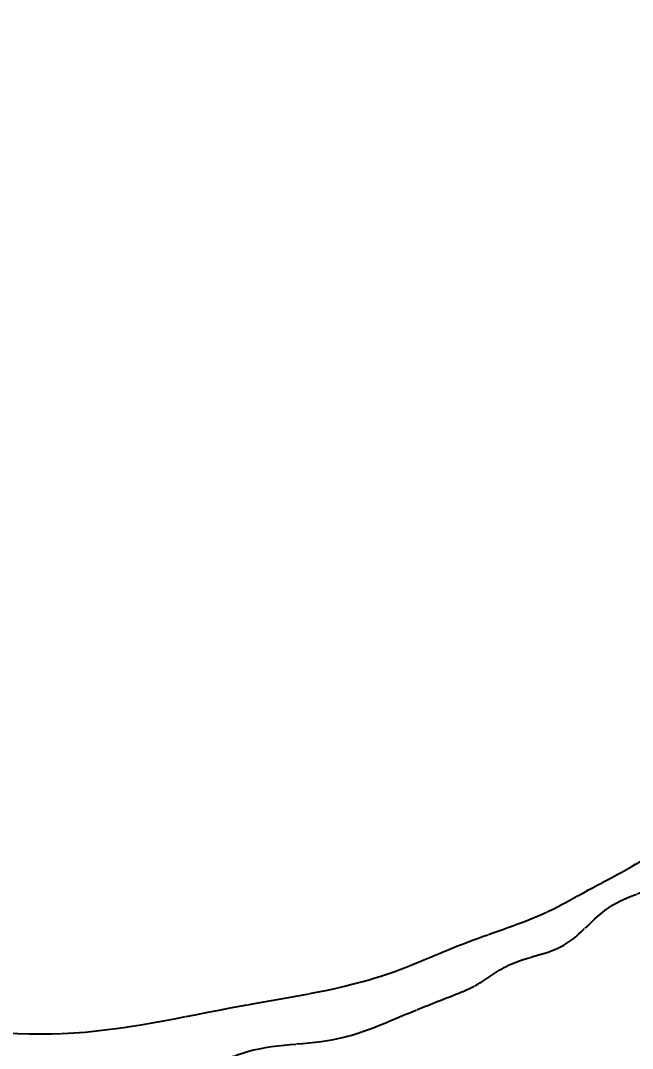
# Model space of a CAD drawing. Header units: millimetres. Extents: x -17263 to -7565, y 1486 to 4446.
# Drawn here: x -9073.8 to -8975.5, y 2339 to 2504 of the extents above; entities that cross this region are included whole.
import ezdxf
from ezdxf import colors
from ezdxf.entities.mleader import LeaderData, LeaderLine
from ezdxf.math import Vec2, Vec3

# ---------------------------------------------------------------- set-up
doc = ezdxf.new("R2010")
doc.units = ezdxf.units.MM
doc.linetypes.add('1 PULG', pattern=[10, 10, 0])
doc.layers.add('Conductor nuevo', color=1, linetype='1 PULG')
doc.styles.get("Standard").update_dxf_attribs({"font": 'arial.ttf'})

msp = doc.modelspace()

# ---------------------------------------------------------------- linework, layer by layer
at = {"layer": 'Conductor nuevo'}
for points, knots in [([(-9408.27, 2619.35), (-9404.71, 2619.31), (-9392.71, 2619.2), (-9374.89, 2620.6), (-9355.18, 2603.72), (-9349.45, 2578.26), (-9346.07, 2551.58), (-9345.12, 2532.68), (-9346.1, 2513.34), (-9347.67, 2490.27), (-9336.71, 2466.77), (-9339.67, 2444.29), (-9326.69, 2428.49), (-9323.05, 2401.69), (-9297.17, 2401.75), (-9280.89, 2387.39), (-9260.48, 2388.76), (-9250.04, 2371.4), (-9229.29, 2364.49), (-9209.14, 2361.63), (-9188.25, 2355.79), (-9170.78, 2355.15), (-9151.24, 2353.75), (-9130.65, 2355.5), (-9111.77, 2352.4), (-9091.81, 2343.07), (-9066.71, 2339.54), (-9039.98, 2345.94), (-9017.71, 2349), (-9001.96, 2356.44), (-8991.01, 2359.65), (-8981.97, 2364.87), (-8970.27, 2370.71), (-8967.22, 2375.34), (-8961.53, 2383.85), (-8960.6, 2387.3)], [0, 0, 0, 0, 10.759327, 36.295448, 49.812441, 84.735248, 110.409317, 131.447099, 141.158121, 168.651696, 199.348269, 216.774365, 232.32937, 258.910578, 285.281565, 295.828753, 323.204748, 336.64774, 352.214441, 386.175951, 398.637941, 416.914134, 438.370336, 457.388278, 478.737011, 494.739555, 523.344859, 552.409827, 576.849872, 590.241079, 604.263817, 611.339207, 624.363505, 637.058198, 643.701546, 643.701546, 643.701546, 643.701546]), ([(-9408.27, 2613), (-9395.37, 2613.06), (-9389.7, 2613.08), (-9381.86, 2612.85), (-9373.02, 2610.76), (-9367.55, 2603.05), (-9360.39, 2596.71), (-9360.05, 2585.96), (-9358.52, 2575.2), (-9354.07, 2562.9), (-9354.6, 2550.72), (-9351.79, 2540.1), (-9352.92, 2528.82), (-9353.74, 2518.61), (-9353.49, 2508.61), (-9353.91, 2499.92), (-9352.28, 2491.14), (-9353.4, 2482.83), (-9348.71, 2474.99), (-9347.24, 2465.79), (-9347.35, 2455.16), (-9345.93, 2445.88), (-9343.32, 2437.52), (-9338.37, 2429.44), (-9334.51, 2419.74), (-9330.71, 2411.25), (-9327.48, 2402.07), (-9318.17, 2398.74), (-9307.95, 2393.66), (-9297.46, 2393.59), (-9290.13, 2385.15), (-9280.96, 2383.22), (-9272.94, 2382.15), (-9264.7, 2380.52), (-9260.23, 2372.63), (-9251.11, 2368.65), (-9241.69, 2358.6), (-9223.78, 2357.46), (-9206.44, 2354.01), (-9190.81, 2350.2), (-9176.67, 2349.1), (-9162.89, 2348.74), (-9152.5, 2348.48), (-9144.41, 2348.02), (-9136.34, 2347.13), (-9124.59, 2348.8), (-9111.27, 2341.77), (-9096.91, 2338.7), (-9081.08, 2334.87), (-9066, 2333.35), (-9053.02, 2336.23), (-9044.68, 2335.27), (-9035.39, 2340.01), (-9024.01, 2339.16), (-9013.09, 2344.05), (-9005.85, 2346.88), (-8999.97, 2349.2), (-8994.84, 2353.48), (-8985.88, 2354.31), (-8979.61, 2363.01), (-8970.28, 2364.61), (-8964.39, 2370.26), (-8962.43, 2374.07), (-8955.57, 2383.91), (-8956.54, 2390.21), (-8954.69, 2392.13), (-8955.89, 2399.68), (-8955.43, 2452.86)], [0, 0, 0, 0, 6.842885, 16.977753, 23.758773, 32.909527, 44.474804, 50.592625, 64.086155, 77.421595, 89.173396, 100.208092, 109.919076, 122.881119, 130.966606, 139.921993, 148.852754, 157.755954, 163.914359, 175.491327, 185.202313, 195.837251, 203.508317, 211.285855, 224.135314, 234.647483, 239.532888, 252.437909, 261.151283, 274.598354, 280.915838, 293.324709, 301.106159, 305.718466, 317.742836, 325.374366, 335.164831, 357.731638, 375.4252, 389.071805, 405.736854, 417.880009, 430.427431, 436.912782, 442.187415, 454.800153, 471.42975, 485.657457, 498.908635, 520.383789, 530.16835, 538.673452, 544.687041, 560.649687, 571.397934, 580.111321, 584.095128, 590.269142, 599.738611, 609.214794, 619.893872, 627.048405, 631.568421, 641.304692, 648.18923, 655.061871, 659.041391, 659.041391, 659.041391, 659.041391])]:
    msp.add_open_spline(points, degree=3, knots=knots, dxfattribs=at)

# ---------------------------------------------------------------- leaders
ml = msp.add_multileader_mtext('Standard', dxfattribs=at)
ml.set_content('\\A1;{\\Fromans|c0;\\W0.85;Par blindado 1x(2x16 AWG)\\PTAB1-TAG5}', color=256)
ml.set_leader_properties()
ml.build(insert=Vec2(0, 0))
ml.multileader.update_dxf_attribs({"dogleg_length": 0.36, "arrow_head_size": 27.61})
ctx = ml.context
ctx.base_point, ctx.char_height, ctx.arrow_head_size, ctx.landing_gap_size, ctx.plane_origin = Vec3(-9446.41, 2291.08), 15, 27.61, 0.00994, Vec3(-9529.91, 2291.04)
notes = []
notes.append((ctx, [(1, (1, 1, 0), (-9177.07, 2291.08), (-1, 0), 0.36, [(0, [(-9105.1, 2341.36)], 0, [])])]))
ctx.mtext.insert, ctx.mtext.width, ctx.mtext.flow_direction = Vec3(-9446.4, 2298.58), 587.0217, 5
for ctx, leaders in notes:
    for number, flags, end, landing, length, lines in leaders:
        leader = LeaderData()
        leader.index, (leader.has_last_leader_line, leader.has_dogleg_vector, leader.attachment_direction) = number, flags
        leader.last_leader_point, leader.dogleg_vector, leader.dogleg_length = Vec3(end), Vec3(landing), length
        for number, points, colour, breaks in lines:
            line = LeaderLine()
            line.index, line.vertices, line.color, line.breaks = number, Vec3.list(points), colors.encode_raw_color(colour), breaks
            leader.lines.append(line)
        ctx.leaders.append(leader)

doc.saveas('drawing.dxf')
